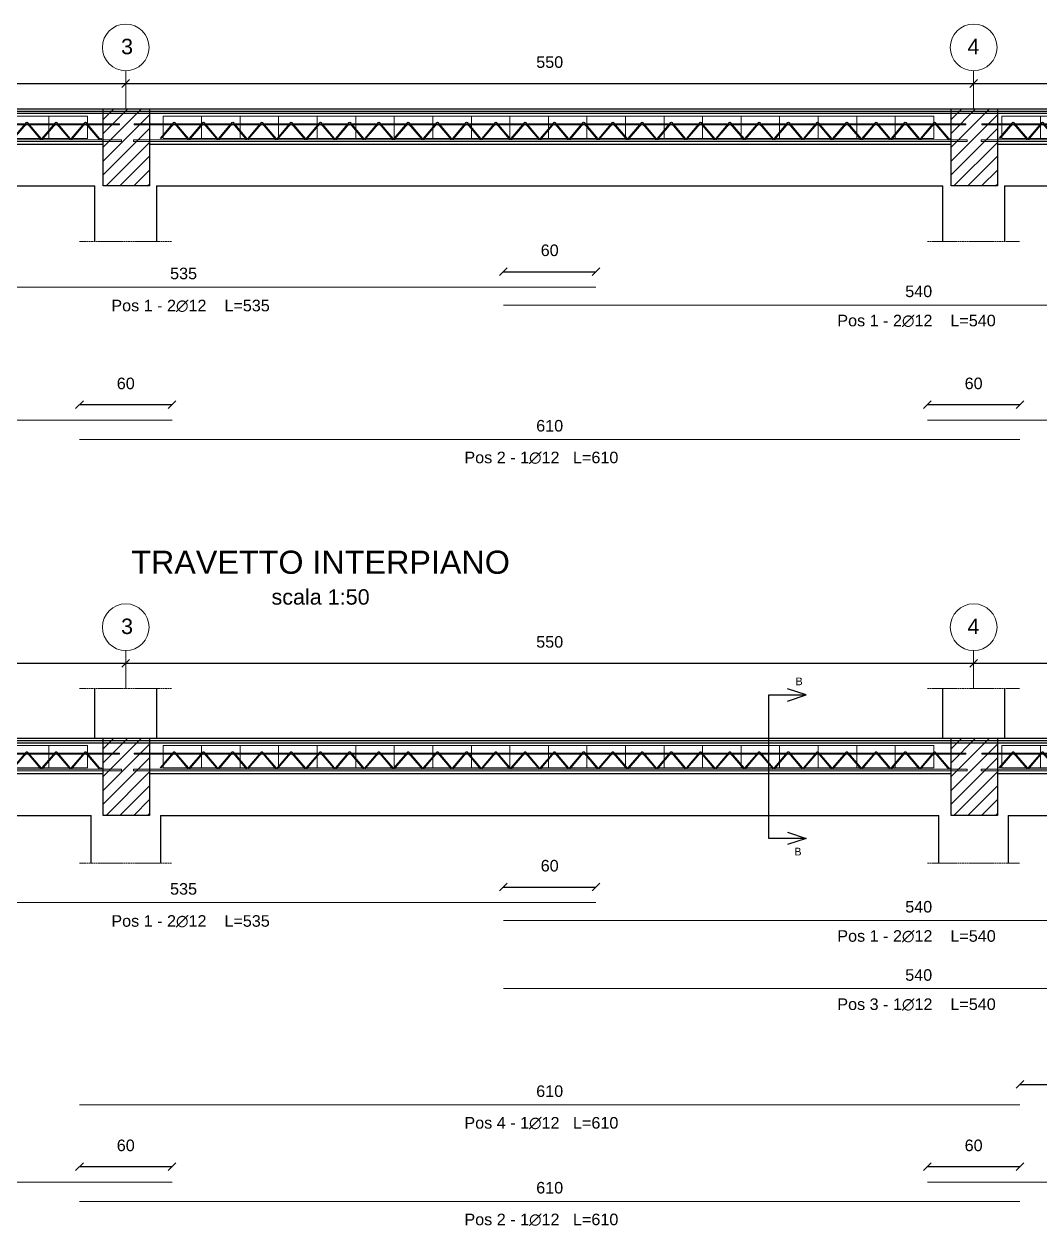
# Model space of a CAD drawing. Header units: millimetres. Extents: x -455371 to 117772, y -78417 to 116564.
# Drawn here: x -161313 to -154723, y -70304 to -62510 of the extents above; entities that cross this region are included whole.
import ezdxf

# ---------------------------------------------------------------- set-up
doc = ezdxf.new("R2010")
doc.units = ezdxf.units.MM
doc.linetypes.add('ACAD_ISO02W100', pattern=[15, 12, -3])
doc.layers.get('0').update_dxf_attribs({"color": 255})
for name, color, linetype, lineweight in [('armature', 5, 'Continuous', 18), ('Cls', 7, 'Continuous', 25), ('fili fissi', 210, 'Continuous', 18), ('quote', 5, 'Continuous', 15), ('Scritte', 7, 'Continuous', 15), ('tratteggio 1 a 50', 230, 'ACAD_ISO02W100', 15), ('TRAV.PIGN.TELAIO', 30, 'Continuous', 15)]:
    doc.layers.add(name, color=color, linetype=linetype, lineweight=lineweight)
doc.layers.add('RETINI', color=253, linetype='Continuous')
doc.layers.add('SEZIONI', color=5, linetype='Continuous')
doc.styles.get("Standard").update_dxf_attribs({"font": 'arial.ttf'})
doc.dimstyles.new('per distinte 1 a 50', dxfattribs={"dimtxt": 75, "dimasz": 150, "dimexe": 0.18, "dimexo": 250, "dimgap": 50, "dimtad": 1, "dimdec": 0, "dimlfac": 0.1, "dimzin": 0, "dimdsep": 46, "dimtxsty": 'Standard', "dimblk": 'NONE', "dimcen": 0, "dimse1": 1, "dimse2": 1, "dimsd1": 1, "dimsd2": 1, "dimadec": 0, "dimazin": 0, "dimtfac": 1, "dimtdec": 0, "dimtix": 1, "dimtofl": 0, "dimtmove": 0, "dimatfit": 3, "dimldrblk": 'NONE', "dimfxl": 250, "dimfxlon": 1, "dimtolj": 1, "dimtzin": 0, "dimarcsym": 2})
doc.dimstyles.new('scala1 a 50', dxfattribs={"dimtxt": 75, "dimasz": 50, "dimexe": 0.18, "dimexo": 250, "dimgap": 100, "dimtad": 2, "dimdec": 0, "dimlfac": 0.1, "dimzin": 0, "dimdsep": 46, "dimtxsty": 'Standard', "dimblk": 'OBLIQUE', "dimcen": -100, "dimadec": 0, "dimazin": 0, "dimtfac": 1, "dimtdec": 0, "dimtofl": 0, "dimtmove": 0, "dimatfit": 3, "dimfxl": 250, "dimfxlon": 1, "dimtolj": 1, "dimtzin": 0, "dimarcsym": 0})

# ---------------------------------------------------------------- blocks, each defined once
blk = doc.blocks.new('*U1951')
at = {"layer": 'armature'}
for p, q in [((-98.8, -47.8), (-11.5, 55.1)), ((-90.9, -47.8), (-9.8, 47.8)), ((77.2, -47.8), (-3.9, 47.8)), ((-3.9, 47.8), (83.4, -55.1)), ((85.1, -47.8), (-2.3, 55.1)), ((3.9, 47.8), (85.1, -47.8)), ((85.1, -47.8), (90.9, -47.8))]:
    blk.add_line(p, q, dxfattribs=at)
blk.add_lwpolyline([(92.6, -55.1), (98.8, -47.8)], dxfattribs=at)
for centre, start, end in [((-6.9, 51.2), 40.32992, 139.67008), ((88, -51.2), 220.32992, 319.67008)]:
    blk.add_arc(centre, 6.02, start, end, dxfattribs=at)
blk = doc.blocks.new('*U1952')
at = {"layer": 'Cls', "color": 0, "linetype": 'ByBlock', "lineweight": -2, "transparency": 16777216}
for p in [(0, 0), (189.7, 0), (379.4, 0), (569.1, 0), (758.8, 0), (948.5, 0), (1138.2, 0), (1327.9, 0), (1517.6, 0), (1707.3, 0), (1897, 0), (2086.7, 0), (2276.4, 0), (2466.1, 0), (2655.8, 0), (2845.5, 0), (3035.2, 0), (3224.9, 0), (3414.6, 0)]:
    blk.add_blockref('*U1951', p, dxfattribs=at)
blk = doc.blocks.new('*U1935')
at = {"layer": 'TRAV.PIGN.TELAIO'}
blk.add_lwpolyline([(125, 72.5), (125, -72.5), (-125, -72.5), (-125, 72.5)], close=True, dxfattribs=at)
blk = doc.blocks.new('*U1936')
at = {"layer": 'Cls', "color": 0, "linetype": 'ByBlock', "lineweight": -2, "transparency": 16777216}
for p in [(0, 0), (250, 0), (500, 0), (750, 0), (1000, 0), (1250, 0), (1500, 0), (1750, 0), (2000, 0), (2250, 0), (2500, 0), (2750, 0), (3000, 0), (3250, 0)]:
    blk.add_blockref('*U1935', p, dxfattribs=at)
blk = doc.blocks.new('*U1941')
at = {"layer": 'armature'}
for p, q in [((-98.8, -47.8), (-11.5, 55.1)), ((-90.9, -47.8), (-9.8, 47.8)), ((77.2, -47.8), (-3.9, 47.8)), ((-3.9, 47.8), (83.4, -55.1)), ((85.1, -47.8), (-2.3, 55.1)), ((3.9, 47.8), (85.1, -47.8)), ((85.1, -47.8), (90.9, -47.8))]:
    blk.add_line(p, q, dxfattribs=at)
blk.add_lwpolyline([(92.6, -55.1), (98.8, -47.8)], dxfattribs=at)
for centre, start, end in [((-6.9, 51.2), 40.32992, 139.67008), ((88, -51.2), 220.32992, 319.67008)]:
    blk.add_arc(centre, 6.02, start, end, dxfattribs=at)
blk = doc.blocks.new('*U1942')
at = {"layer": 'Cls', "color": 0, "linetype": 'ByBlock', "lineweight": -2, "transparency": 16777216}
for p in [(0, 0), (189.7, 0), (379.4, 0), (569.1, 0), (758.8, 0), (948.5, 0), (1138.2, 0), (1327.9, 0), (1517.6, 0), (1707.3, 0), (1897, 0), (2086.7, 0), (2276.4, 0), (2466.1, 0), (2655.8, 0), (2845.5, 0), (3035.2, 0), (3224.9, 0), (3414.6, 0), (3604.3, 0), (3794, 0), (3983.7, 0), (4173.4, 0), (4363.1, 0), (4552.8, 0), (4742.5, 0), (4932.2, 0)]:
    blk.add_blockref('*U1941', p, dxfattribs=at)
blk = doc.blocks.new('*U1943')
at = {"layer": 'TRAV.PIGN.TELAIO'}
blk.add_lwpolyline([(125, 72.5), (125, -72.5), (-125, -72.5), (-125, 72.5)], close=True, dxfattribs=at)
blk = doc.blocks.new('*U1944')
at = {"layer": 'Cls', "color": 0, "linetype": 'ByBlock', "lineweight": -2, "transparency": 16777216}
for p in [(0, 0), (250, 0), (500, 0), (750, 0), (1000, 0), (1250, 0), (1500, 0), (1750, 0), (2000, 0), (2250, 0), (2500, 0), (2750, 0), (3000, 0), (3250, 0), (3500, 0), (3750, 0), (4000, 0), (4250, 0), (4500, 0), (4750, 0)]:
    blk.add_blockref('*U1943', p, dxfattribs=at)
blk = doc.blocks.new('*U1947')
at = {"layer": 'armature'}
for p, q in [((-98.8, -47.8), (-11.5, 55.1)), ((-90.9, -47.8), (-9.8, 47.8)), ((77.2, -47.8), (-3.9, 47.8)), ((-3.9, 47.8), (83.4, -55.1)), ((85.1, -47.8), (-2.3, 55.1)), ((3.9, 47.8), (85.1, -47.8)), ((85.1, -47.8), (90.9, -47.8))]:
    blk.add_line(p, q, dxfattribs=at)
blk.add_lwpolyline([(92.6, -55.1), (98.8, -47.8)], dxfattribs=at)
for centre, start, end in [((-6.9, 51.2), 40.32992, 139.67008), ((88, -51.2), 220.32992, 319.67008)]:
    blk.add_arc(centre, 6.02, start, end, dxfattribs=at)
blk = doc.blocks.new('*U1948')
at = {"layer": 'Cls', "color": 0, "linetype": 'ByBlock', "lineweight": -2, "transparency": 16777216}
for p in [(0, 0), (189.7, 0), (379.4, 0), (569.1, 0), (758.8, 0), (948.5, 0), (1138.2, 0), (1327.9, 0), (1517.6, 0), (1707.3, 0), (1897, 0), (2086.7, 0), (2276.4, 0), (2466.1, 0), (2655.8, 0), (2845.5, 0), (3035.2, 0), (3224.9, 0), (3414.6, 0), (3604.3, 0)]:
    blk.add_blockref('*U1947', p, dxfattribs=at)
blk = doc.blocks.new('*U1949')
at = {"layer": 'TRAV.PIGN.TELAIO'}
blk.add_lwpolyline([(125, 72.5), (125, -72.5), (-125, -72.5), (-125, 72.5)], close=True, dxfattribs=at)
blk = doc.blocks.new('*U1950')
at = {"layer": 'Cls', "color": 0, "linetype": 'ByBlock', "lineweight": -2, "transparency": 16777216}
for p in [(0, 0), (250, 0), (500, 0), (750, 0), (1000, 0), (1250, 0), (1500, 0), (1750, 0), (2000, 0), (2250, 0), (2500, 0), (2750, 0), (3000, 0), (3250, 0), (3500, 0)]:
    blk.add_blockref('*U1949', p, dxfattribs=at)
blk = doc.blocks.new('*U1955')
at = {"layer": 'armature'}
for p, q in [((-98.8, -47.8), (-11.5, 55.1)), ((-90.9, -47.8), (-9.8, 47.8)), ((77.2, -47.8), (-3.9, 47.8)), ((-3.9, 47.8), (83.4, -55.1)), ((85.1, -47.8), (-2.3, 55.1)), ((3.9, 47.8), (85.1, -47.8)), ((85.1, -47.8), (90.9, -47.8))]:
    blk.add_line(p, q, dxfattribs=at)
blk.add_lwpolyline([(92.6, -55.1), (98.8, -47.8)], dxfattribs=at)
for centre, start, end in [((-6.9, 51.2), 40.32992, 139.67008), ((88, -51.2), 220.32992, 319.67008)]:
    blk.add_arc(centre, 6.02, start, end, dxfattribs=at)
blk = doc.blocks.new('*U1956')
at = {"layer": 'Cls', "color": 0, "linetype": 'ByBlock', "lineweight": -2, "transparency": 16777216}
for p in [(0, 0), (189.7, 0), (379.4, 0), (569.1, 0), (758.8, 0), (948.5, 0), (1138.2, 0), (1327.9, 0), (1517.6, 0), (1707.3, 0), (1897, 0), (2086.7, 0), (2276.4, 0), (2466.1, 0), (2655.8, 0), (2845.5, 0), (3035.2, 0), (3224.9, 0), (3414.6, 0)]:
    blk.add_blockref('*U1955', p, dxfattribs=at)
blk = doc.blocks.new('*U1957')
at = {"layer": 'TRAV.PIGN.TELAIO'}
blk.add_lwpolyline([(125, 72.5), (125, -72.5), (-125, -72.5), (-125, 72.5)], close=True, dxfattribs=at)
blk = doc.blocks.new('*U1958')
at = {"layer": 'Cls', "color": 0, "linetype": 'ByBlock', "lineweight": -2, "transparency": 16777216}
for p in [(0, 0), (250, 0), (500, 0), (750, 0), (1000, 0), (1250, 0), (1500, 0), (1750, 0), (2000, 0), (2250, 0), (2500, 0), (2750, 0), (3000, 0), (3250, 0)]:
    blk.add_blockref('*U1957', p, dxfattribs=at)
blk = doc.blocks.new('*U1963')
at = {"layer": 'armature'}
for p, q in [((-98.8, -47.8), (-11.5, 55.1)), ((-90.9, -47.8), (-9.8, 47.8)), ((77.2, -47.8), (-3.9, 47.8)), ((-3.9, 47.8), (83.4, -55.1)), ((85.1, -47.8), (-2.3, 55.1)), ((3.9, 47.8), (85.1, -47.8)), ((85.1, -47.8), (90.9, -47.8))]:
    blk.add_line(p, q, dxfattribs=at)
blk.add_lwpolyline([(92.6, -55.1), (98.8, -47.8)], dxfattribs=at)
for centre, start, end in [((-6.9, 51.2), 40.32992, 139.67008), ((88, -51.2), 220.32992, 319.67008)]:
    blk.add_arc(centre, 6.02, start, end, dxfattribs=at)
blk = doc.blocks.new('*U1964')
at = {"layer": 'Cls', "color": 0, "linetype": 'ByBlock', "lineweight": -2, "transparency": 16777216}
for p in [(0, 0), (189.7, 0), (379.4, 0), (569.1, 0), (758.8, 0), (948.5, 0), (1138.2, 0), (1327.9, 0), (1517.6, 0), (1707.3, 0), (1897, 0), (2086.7, 0), (2276.4, 0), (2466.1, 0), (2655.8, 0), (2845.5, 0), (3035.2, 0), (3224.9, 0), (3414.6, 0), (3604.3, 0), (3794, 0), (3983.7, 0), (4173.4, 0), (4363.1, 0), (4552.8, 0), (4742.5, 0), (4932.2, 0)]:
    blk.add_blockref('*U1963', p, dxfattribs=at)
blk = doc.blocks.new('*U1933')
at = {"layer": 'TRAV.PIGN.TELAIO'}
blk.add_lwpolyline([(125, 72.5), (125, -72.5), (-125, -72.5), (-125, 72.5)], close=True, dxfattribs=at)
blk = doc.blocks.new('*U1934')
at = {"layer": 'Cls', "color": 0, "linetype": 'ByBlock', "lineweight": -2, "transparency": 16777216}
for p in [(0, 0), (250, 0), (500, 0), (750, 0), (1000, 0), (1250, 0), (1500, 0), (1750, 0), (2000, 0), (2250, 0), (2500, 0), (2750, 0), (3000, 0), (3250, 0), (3500, 0), (3750, 0), (4000, 0), (4250, 0), (4500, 0), (4750, 0)]:
    blk.add_blockref('*U1933', p, dxfattribs=at)
blk = doc.blocks.new('*U1945')
at = {"layer": 'armature'}
for p, q in [((-98.8, -47.8), (-11.5, 55.1)), ((-90.9, -47.8), (-9.8, 47.8)), ((77.2, -47.8), (-3.9, 47.8)), ((-3.9, 47.8), (83.4, -55.1)), ((85.1, -47.8), (-2.3, 55.1)), ((3.9, 47.8), (85.1, -47.8)), ((85.1, -47.8), (90.9, -47.8))]:
    blk.add_line(p, q, dxfattribs=at)
blk.add_lwpolyline([(92.6, -55.1), (98.8, -47.8)], dxfattribs=at)
for centre, start, end in [((-6.9, 51.2), 40.32992, 139.67008), ((88, -51.2), 220.32992, 319.67008)]:
    blk.add_arc(centre, 6.02, start, end, dxfattribs=at)
blk = doc.blocks.new('*U1946')
at = {"layer": 'Cls', "color": 0, "linetype": 'ByBlock', "lineweight": -2, "transparency": 16777216}
for p in [(0, 0), (189.7, 0), (379.4, 0), (569.1, 0), (758.8, 0), (948.5, 0), (1138.2, 0), (1327.9, 0), (1517.6, 0), (1707.3, 0), (1897, 0), (2086.7, 0), (2276.4, 0), (2466.1, 0), (2655.8, 0), (2845.5, 0), (3035.2, 0), (3224.9, 0), (3414.6, 0), (3604.3, 0)]:
    blk.add_blockref('*U1945', p, dxfattribs=at)
blk = doc.blocks.new('*U1953')
at = {"layer": 'TRAV.PIGN.TELAIO'}
blk.add_lwpolyline([(125, 72.5), (125, -72.5), (-125, -72.5), (-125, 72.5)], close=True, dxfattribs=at)
blk = doc.blocks.new('*U1954')
at = {"layer": 'Cls', "color": 0, "linetype": 'ByBlock', "lineweight": -2, "transparency": 16777216}
for p in [(0, 0), (250, 0), (500, 0), (750, 0), (1000, 0), (1250, 0), (1500, 0), (1750, 0), (2000, 0), (2250, 0), (2500, 0), (2750, 0), (3000, 0), (3250, 0), (3500, 0)]:
    blk.add_blockref('*U1953', p, dxfattribs=at)
blk = doc.blocks.new('_Oblique')
at = {"color": 0, "linetype": 'ByBlock', "lineweight": -2}
blk.add_line((-0.5, -0.5), (0.5, 0.5), dxfattribs=at)
blk = doc.blocks.new('*D1968')
at = {"layer": 'Defpoints', "color": 0, "transparency": 16777216}
for p in [(-157603.4, -68106.8), (-158203.4, -68207), (-157603.4, -68207)]:
    blk.add_point(p, dxfattribs=at)
at = {"layer": 'quote', "color": 0, "lineweight": -2, "transparency": 16777216}
for p, q in [((-158203.4, -68106.8), (-158203.4, -68106.6)), ((-158203.4, -68106.8), (-157603.4, -68106.8)), ((-157603.4, -68106.8), (-157603.4, -68106.6))]:
    blk.add_line(p, q, dxfattribs=at)
at = {"layer": 'quote', "color": 0, "lineweight": -2, "transparency": 16777216, "xscale": 50, "yscale": 50, "zscale": 50, "rotation": 180}
blk.add_blockref('_Oblique', (-158203.4, -68106.8), dxfattribs=at)
at = {"layer": 'quote', "color": 0, "lineweight": -2, "transparency": 16777216, "xscale": 50, "yscale": 50, "zscale": 50}
blk.add_blockref('_Oblique', (-157603.4, -68106.8), dxfattribs=at)
at = {"layer": 'quote', "color": 0, "transparency": 16777216, "insert": (-157903.4, -67968.5), "char_height": 75, "attachment_point": 5}
blk.add_mtext('\\A1;60', dxfattribs=at)
blk = doc.blocks.new('*D1972')
at = {"layer": 'Defpoints', "color": 0, "transparency": 16777216}
for p in [(-162953.4, -68207), (-157603.4, -68207), (-157603.4, -68207)]:
    blk.add_point(p, dxfattribs=at)
at = {"layer": 'quote', "color": 0, "transparency": 16777216, "insert": (-160278.4, -68118.7), "char_height": 75, "attachment_point": 5}
blk.add_mtext('\\A1;535', dxfattribs=at)
blk = doc.blocks.new('_None')
blk = doc.blocks.new('*D1973')
at = {"layer": 'Defpoints', "color": 0, "transparency": 16777216}
for p in [(-158203.4, -68322.9), (-152815.9, -68322.9), (-152815.9, -68322.9)]:
    blk.add_point(p, dxfattribs=at)
at = {"layer": 'quote', "color": 0, "transparency": 16777216, "insert": (-155509.7, -68234.6), "char_height": 75, "attachment_point": 5}
blk.add_mtext('\\A1;540', dxfattribs=at)
blk = doc.blocks.new('*D1981')
at = {"layer": 'Defpoints', "color": 0, "transparency": 16777216}
for p in [(-155453.4, -70020.5), (-155453.4, -70020.5), (-150908.4, -70020.5)]:
    blk.add_point(p, dxfattribs=at)
at = {"layer": 'quote', "color": 0, "transparency": 16777216, "insert": (-153180.9, -69932.3), "char_height": 75, "attachment_point": 5}
blk.add_mtext('\\A1;560', dxfattribs=at)
blk = doc.blocks.new('*D1982')
at = {"layer": 'Defpoints', "color": 0, "transparency": 16777216}
for p in [(-155453.4, -69920.3), (-155453.4, -70020.5), (-154853.4, -70020.5)]:
    blk.add_point(p, dxfattribs=at)
at = {"layer": 'quote', "color": 0, "lineweight": -2, "transparency": 16777216}
for p, q in [((-155453.4, -69920.3), (-155453.4, -69920.1)), ((-154853.4, -69920.3), (-155453.4, -69920.3)), ((-154853.4, -69920.3), (-154853.4, -69920.1))]:
    blk.add_line(p, q, dxfattribs=at)
at = {"layer": 'quote', "color": 0, "lineweight": -2, "transparency": 16777216, "xscale": 50, "yscale": 50, "zscale": 50, "rotation": 180}
blk.add_blockref('_Oblique', (-155453.4, -69920.3), dxfattribs=at)
at = {"layer": 'quote', "color": 0, "lineweight": -2, "transparency": 16777216, "xscale": 50, "yscale": 50, "zscale": 50}
blk.add_blockref('_Oblique', (-154853.4, -69920.3), dxfattribs=at)
at = {"layer": 'quote', "color": 0, "transparency": 16777216, "insert": (-155153.4, -69782), "char_height": 75, "attachment_point": 5}
blk.add_mtext('\\A1;60', dxfattribs=at)
blk = doc.blocks.new('*D1985')
at = {"layer": 'Defpoints', "color": 0, "transparency": 16777216}
for p in [(-164953.4, -70020.5), (-160353.4, -70020.5), (-160353.4, -70020.5)]:
    blk.add_point(p, dxfattribs=at)
at = {"layer": 'quote', "color": 0, "transparency": 16777216, "insert": (-162653.4, -69932.3), "char_height": 75, "attachment_point": 5}
blk.add_mtext('\\A1;460', dxfattribs=at)
blk = doc.blocks.new('*D1986')
at = {"layer": 'Defpoints', "color": 0, "transparency": 16777216}
for p in [(-160953.4, -69920.3), (-160953.4, -70020.5), (-160353.4, -70020.5)]:
    blk.add_point(p, dxfattribs=at)
at = {"layer": 'quote', "color": 0, "lineweight": -2, "transparency": 16777216}
for p, q in [((-160953.4, -69920.3), (-160953.4, -69920.1)), ((-160353.4, -69920.3), (-160953.4, -69920.3)), ((-160353.4, -69920.3), (-160353.4, -69920.1))]:
    blk.add_line(p, q, dxfattribs=at)
at = {"layer": 'quote', "color": 0, "lineweight": -2, "transparency": 16777216, "xscale": 50, "yscale": 50, "zscale": 50, "rotation": 180}
blk.add_blockref('_Oblique', (-160953.4, -69920.3), dxfattribs=at)
at = {"layer": 'quote', "color": 0, "lineweight": -2, "transparency": 16777216, "xscale": 50, "yscale": 50, "zscale": 50}
blk.add_blockref('_Oblique', (-160353.4, -69920.3), dxfattribs=at)
at = {"layer": 'quote', "color": 0, "transparency": 16777216, "insert": (-160653.4, -69782), "char_height": 75, "attachment_point": 5}
blk.add_mtext('\\A1;60', dxfattribs=at)
blk = doc.blocks.new('*D1987')
at = {"layer": 'Defpoints', "color": 0, "transparency": 16777216}
for p in [(-160953.4, -70144.9), (-154853.4, -70144.9), (-154853.4, -70144.9)]:
    blk.add_point(p, dxfattribs=at)
at = {"layer": 'quote', "color": 0, "transparency": 16777216, "insert": (-157903.4, -70056.6), "char_height": 75, "attachment_point": 5}
blk.add_mtext('\\A1;610', dxfattribs=at)
blk = doc.blocks.new('*D1988')
at = {"layer": 'Defpoints', "color": 0, "transparency": 16777216}
for p in [(-160953.4, -69518.6), (-154853.4, -69518.6), (-154853.4, -69518.6)]:
    blk.add_point(p, dxfattribs=at)
at = {"layer": 'quote', "color": 0, "transparency": 16777216, "insert": (-157903.4, -69430.3), "char_height": 75, "attachment_point": 5}
blk.add_mtext('\\A1;610', dxfattribs=at)
blk = doc.blocks.new('*D1989')
at = {"layer": 'Defpoints', "color": 0, "transparency": 16777216}
for p in [(-158203.4, -68765.3), (-152815.9, -68765.3), (-152815.9, -68765.3)]:
    blk.add_point(p, dxfattribs=at)
at = {"layer": 'quote', "color": 0, "transparency": 16777216, "insert": (-155509.7, -68677), "char_height": 75, "attachment_point": 5}
blk.add_mtext('\\A1;540', dxfattribs=at)
blk = doc.blocks.new('*D1994')
at = {"layer": 'Defpoints', "color": 0, "transparency": 16777216}
for p in [(-157603.4, -64116.2), (-158203.4, -64216.4), (-157603.4, -64216.4)]:
    blk.add_point(p, dxfattribs=at)
at = {"layer": 'quote', "color": 0, "lineweight": -2, "transparency": 16777216}
for p, q in [((-158203.4, -64116.2), (-158203.4, -64116)), ((-158203.4, -64116.2), (-157603.4, -64116.2)), ((-157603.4, -64116.2), (-157603.4, -64116))]:
    blk.add_line(p, q, dxfattribs=at)
at = {"layer": 'quote', "color": 0, "lineweight": -2, "transparency": 16777216, "xscale": 50, "yscale": 50, "zscale": 50, "rotation": 180}
blk.add_blockref('_Oblique', (-158203.4, -64116.2), dxfattribs=at)
at = {"layer": 'quote', "color": 0, "lineweight": -2, "transparency": 16777216, "xscale": 50, "yscale": 50, "zscale": 50}
blk.add_blockref('_Oblique', (-157603.4, -64116.2), dxfattribs=at)
at = {"layer": 'quote', "color": 0, "transparency": 16777216, "insert": (-157903.4, -63977.9), "char_height": 75, "attachment_point": 5}
blk.add_mtext('\\A1;60', dxfattribs=at)
blk = doc.blocks.new('*D1998')
at = {"layer": 'Defpoints', "color": 0, "transparency": 16777216}
for p in [(-162953.4, -64216.4), (-157603.4, -64216.4), (-157603.4, -64216.4)]:
    blk.add_point(p, dxfattribs=at)
at = {"layer": 'quote', "color": 0, "transparency": 16777216, "insert": (-160278.4, -64128.1), "char_height": 75, "attachment_point": 5}
blk.add_mtext('\\A1;535', dxfattribs=at)
blk = doc.blocks.new('*D1999')
at = {"layer": 'Defpoints', "color": 0, "transparency": 16777216}
for p in [(-158203.4, -64332.2), (-152815.9, -64332.2), (-152815.9, -64332.2)]:
    blk.add_point(p, dxfattribs=at)
at = {"layer": 'quote', "color": 0, "transparency": 16777216, "insert": (-155509.7, -64244), "char_height": 75, "attachment_point": 5}
blk.add_mtext('\\A1;540', dxfattribs=at)
blk = doc.blocks.new('*D2003')
at = {"layer": 'Defpoints', "color": 0, "transparency": 16777216}
for p in [(-155453.4, -65079.7), (-155453.4, -65079.7), (-150908.4, -65079.7)]:
    blk.add_point(p, dxfattribs=at)
at = {"layer": 'quote', "color": 0, "transparency": 16777216, "insert": (-153180.9, -64991.4), "char_height": 75, "attachment_point": 5}
blk.add_mtext('\\A1;560', dxfattribs=at)
blk = doc.blocks.new('*D2004')
at = {"layer": 'Defpoints', "color": 0, "transparency": 16777216}
for p in [(-155453.4, -64979.4), (-155453.4, -65079.7), (-154853.4, -65079.7)]:
    blk.add_point(p, dxfattribs=at)
at = {"layer": 'quote', "color": 0, "lineweight": -2, "transparency": 16777216}
for p, q in [((-155453.4, -64979.4), (-155453.4, -64979.3)), ((-154853.4, -64979.4), (-155453.4, -64979.4)), ((-154853.4, -64979.4), (-154853.4, -64979.3))]:
    blk.add_line(p, q, dxfattribs=at)
at = {"layer": 'quote', "color": 0, "lineweight": -2, "transparency": 16777216, "xscale": 50, "yscale": 50, "zscale": 50, "rotation": 180}
blk.add_blockref('_Oblique', (-155453.4, -64979.4), dxfattribs=at)
at = {"layer": 'quote', "color": 0, "lineweight": -2, "transparency": 16777216, "xscale": 50, "yscale": 50, "zscale": 50}
blk.add_blockref('_Oblique', (-154853.4, -64979.4), dxfattribs=at)
at = {"layer": 'quote', "color": 0, "transparency": 16777216, "insert": (-155153.4, -64841.2), "char_height": 75, "attachment_point": 5}
blk.add_mtext('\\A1;60', dxfattribs=at)
blk = doc.blocks.new('*D2007')
at = {"layer": 'Defpoints', "color": 0, "transparency": 16777216}
for p in [(-164953.4, -65079.7), (-160353.4, -65079.7), (-160353.4, -65079.7)]:
    blk.add_point(p, dxfattribs=at)
at = {"layer": 'quote', "color": 0, "transparency": 16777216, "insert": (-162653.4, -64991.4), "char_height": 75, "attachment_point": 5}
blk.add_mtext('\\A1;460', dxfattribs=at)
blk = doc.blocks.new('*D2008')
at = {"layer": 'Defpoints', "color": 0, "transparency": 16777216}
for p in [(-160953.4, -64979.4), (-160953.4, -65079.7), (-160353.4, -65079.7)]:
    blk.add_point(p, dxfattribs=at)
at = {"layer": 'quote', "color": 0, "lineweight": -2, "transparency": 16777216}
for p, q in [((-160953.4, -64979.4), (-160953.4, -64979.3)), ((-160353.4, -64979.4), (-160953.4, -64979.4)), ((-160353.4, -64979.4), (-160353.4, -64979.3))]:
    blk.add_line(p, q, dxfattribs=at)
at = {"layer": 'quote', "color": 0, "lineweight": -2, "transparency": 16777216, "xscale": 50, "yscale": 50, "zscale": 50, "rotation": 180}
blk.add_blockref('_Oblique', (-160953.4, -64979.4), dxfattribs=at)
at = {"layer": 'quote', "color": 0, "lineweight": -2, "transparency": 16777216, "xscale": 50, "yscale": 50, "zscale": 50}
blk.add_blockref('_Oblique', (-160353.4, -64979.4), dxfattribs=at)
at = {"layer": 'quote', "color": 0, "transparency": 16777216, "insert": (-160653.4, -64841.2), "char_height": 75, "attachment_point": 5}
blk.add_mtext('\\A1;60', dxfattribs=at)
blk = doc.blocks.new('*D2009')
at = {"layer": 'Defpoints', "color": 0, "transparency": 16777216}
for p in [(-160953.4, -65204), (-154853.4, -65204), (-154853.4, -65204)]:
    blk.add_point(p, dxfattribs=at)
at = {"layer": 'quote', "color": 0, "transparency": 16777216, "insert": (-157903.4, -65115.7), "char_height": 75, "attachment_point": 5}
blk.add_mtext('\\A1;610', dxfattribs=at)
blk = doc.blocks.new('*D3444')
at = {"layer": 'Defpoints', "color": 0, "transparency": 16777216}
for p in [(-150878.4, -68176.8), (-150878.4, -69386.4), (-154853.4, -69518.6)]:
    blk.add_point(p, dxfattribs=at)
at = {"layer": 'quote', "color": 0, "lineweight": -2, "transparency": 16777216}
for p, q in [((-150878.4, -69136.4), (-150878.4, -69386.6)), ((-154853.4, -69386.4), (-154853.4, -69386.2)), ((-154853.4, -69386.4), (-150878.4, -69386.4))]:
    blk.add_line(p, q, dxfattribs=at)
at = {"layer": 'quote', "color": 0, "lineweight": -2, "transparency": 16777216, "xscale": 50, "yscale": 50, "zscale": 50, "rotation": 180}
blk.add_blockref('_Oblique', (-154853.4, -69386.4), dxfattribs=at)
at = {"layer": 'quote', "color": 0, "lineweight": -2, "transparency": 16777216, "xscale": 50, "yscale": 50, "zscale": 50}
blk.add_blockref('_Oblique', (-150878.4, -69386.4), dxfattribs=at)
at = {"layer": 'quote', "color": 0, "transparency": 16777216, "insert": (-152865.9, -69248.1), "char_height": 75, "attachment_point": 5}
blk.add_mtext('\\A1;398', dxfattribs=at)
blk = doc.blocks.new('*D3447')
at = {"layer": 'Defpoints', "color": 0, "transparency": 16777216}
for p in [(-160653.4, -62895.8), (-164653.4, -63060.4), (-160653.4, -63060.4)]:
    blk.add_point(p, dxfattribs=at)
at = {"layer": 'quote', "color": 0, "lineweight": -2, "transparency": 16777216}
for p, q in [((-164653.4, -62895.8), (-164653.4, -62895.6)), ((-164653.4, -62895.8), (-160653.4, -62895.8)), ((-160653.4, -62895.8), (-160653.4, -62895.6))]:
    blk.add_line(p, q, dxfattribs=at)
at = {"layer": 'quote', "color": 0, "lineweight": -2, "transparency": 16777216, "xscale": 50, "yscale": 50, "zscale": 50, "rotation": 180}
blk.add_blockref('_Oblique', (-164653.4, -62895.8), dxfattribs=at)
at = {"layer": 'quote', "color": 0, "lineweight": -2, "transparency": 16777216, "xscale": 50, "yscale": 50, "zscale": 50}
blk.add_blockref('_Oblique', (-160653.4, -62895.8), dxfattribs=at)
at = {"layer": 'quote', "color": 0, "transparency": 16777216, "insert": (-162653.4, -62757.5), "char_height": 75, "attachment_point": 5}
blk.add_mtext('\\A1;400', dxfattribs=at)
blk = doc.blocks.new('*D3448')
at = {"layer": 'Defpoints', "color": 0, "transparency": 16777216}
for p in [(-155153.4, -62895.8), (-160653.4, -63060.4), (-155153.4, -63060.4)]:
    blk.add_point(p, dxfattribs=at)
at = {"layer": 'quote', "color": 0, "lineweight": -2, "transparency": 16777216}
for p, q in [((-160653.4, -62895.8), (-160653.4, -62895.6)), ((-160653.4, -62895.8), (-155153.4, -62895.8)), ((-155153.4, -62895.8), (-155153.4, -62895.6))]:
    blk.add_line(p, q, dxfattribs=at)
at = {"layer": 'quote', "color": 0, "lineweight": -2, "transparency": 16777216, "xscale": 50, "yscale": 50, "zscale": 50, "rotation": 180}
blk.add_blockref('_Oblique', (-160653.4, -62895.8), dxfattribs=at)
at = {"layer": 'quote', "color": 0, "lineweight": -2, "transparency": 16777216, "xscale": 50, "yscale": 50, "zscale": 50}
blk.add_blockref('_Oblique', (-155153.4, -62895.8), dxfattribs=at)
at = {"layer": 'quote', "color": 0, "transparency": 16777216, "insert": (-157903.4, -62757.5), "char_height": 75, "attachment_point": 5}
blk.add_mtext('\\A1;550', dxfattribs=at)
blk = doc.blocks.new('*D3449')
at = {"layer": 'Defpoints', "color": 0, "transparency": 16777216}
for p in [(-151078.4, -62895.8), (-155153.4, -63060.4), (-151078.4, -63060.4)]:
    blk.add_point(p, dxfattribs=at)
at = {"layer": 'quote', "color": 0, "lineweight": -2, "transparency": 16777216}
for p, q in [((-155153.4, -62895.8), (-155153.4, -62895.6)), ((-155153.4, -62895.8), (-151078.4, -62895.8)), ((-151078.4, -62895.8), (-151078.4, -62895.6))]:
    blk.add_line(p, q, dxfattribs=at)
at = {"layer": 'quote', "color": 0, "lineweight": -2, "transparency": 16777216, "xscale": 50, "yscale": 50, "zscale": 50, "rotation": 180}
blk.add_blockref('_Oblique', (-155153.4, -62895.8), dxfattribs=at)
at = {"layer": 'quote', "color": 0, "lineweight": -2, "transparency": 16777216, "xscale": 50, "yscale": 50, "zscale": 50}
blk.add_blockref('_Oblique', (-151078.4, -62895.8), dxfattribs=at)
at = {"layer": 'quote', "color": 0, "transparency": 16777216, "insert": (-153115.9, -62757.5), "char_height": 75, "attachment_point": 5}
blk.add_mtext('\\A1;405', dxfattribs=at)
blk = doc.blocks.new('*D3451')
at = {"layer": 'Defpoints', "color": 0, "transparency": 16777216}
for p in [(-160653.4, -66655.4), (-164653.4, -66819.9), (-160653.4, -66819.9)]:
    blk.add_point(p, dxfattribs=at)
at = {"layer": 'quote', "color": 0, "lineweight": -2, "transparency": 16777216}
for p, q in [((-164653.4, -66655.4), (-164653.4, -66655.2)), ((-164653.4, -66655.4), (-160653.4, -66655.4)), ((-160653.4, -66655.4), (-160653.4, -66655.2))]:
    blk.add_line(p, q, dxfattribs=at)
at = {"layer": 'quote', "color": 0, "lineweight": -2, "transparency": 16777216, "xscale": 50, "yscale": 50, "zscale": 50, "rotation": 180}
blk.add_blockref('_Oblique', (-164653.4, -66655.4), dxfattribs=at)
at = {"layer": 'quote', "color": 0, "lineweight": -2, "transparency": 16777216, "xscale": 50, "yscale": 50, "zscale": 50}
blk.add_blockref('_Oblique', (-160653.4, -66655.4), dxfattribs=at)
at = {"layer": 'quote', "color": 0, "transparency": 16777216, "insert": (-162653.4, -66517.1), "char_height": 75, "attachment_point": 5}
blk.add_mtext('\\A1;400', dxfattribs=at)
blk = doc.blocks.new('*D3452')
at = {"layer": 'Defpoints', "color": 0, "transparency": 16777216}
for p in [(-155153.4, -66655.4), (-160653.4, -66819.9), (-155153.4, -66819.9)]:
    blk.add_point(p, dxfattribs=at)
at = {"layer": 'quote', "color": 0, "lineweight": -2, "transparency": 16777216}
for p, q in [((-160653.4, -66655.4), (-160653.4, -66655.2)), ((-160653.4, -66655.4), (-155153.4, -66655.4)), ((-155153.4, -66655.4), (-155153.4, -66655.2))]:
    blk.add_line(p, q, dxfattribs=at)
at = {"layer": 'quote', "color": 0, "lineweight": -2, "transparency": 16777216, "xscale": 50, "yscale": 50, "zscale": 50, "rotation": 180}
blk.add_blockref('_Oblique', (-160653.4, -66655.4), dxfattribs=at)
at = {"layer": 'quote', "color": 0, "lineweight": -2, "transparency": 16777216, "xscale": 50, "yscale": 50, "zscale": 50}
blk.add_blockref('_Oblique', (-155153.4, -66655.4), dxfattribs=at)
at = {"layer": 'quote', "color": 0, "transparency": 16777216, "insert": (-157903.4, -66517.1), "char_height": 75, "attachment_point": 5}
blk.add_mtext('\\A1;550', dxfattribs=at)
blk = doc.blocks.new('*D3453')
at = {"layer": 'Defpoints', "color": 0, "transparency": 16777216}
for p in [(-151078.4, -66655.4), (-155153.4, -66819.9), (-151078.4, -66819.9)]:
    blk.add_point(p, dxfattribs=at)
at = {"layer": 'quote', "color": 0, "lineweight": -2, "transparency": 16777216}
for p, q in [((-155153.4, -66655.4), (-155153.4, -66655.2)), ((-155153.4, -66655.4), (-151078.4, -66655.4)), ((-151078.4, -66655.4), (-151078.4, -66655.2))]:
    blk.add_line(p, q, dxfattribs=at)
at = {"layer": 'quote', "color": 0, "lineweight": -2, "transparency": 16777216, "xscale": 50, "yscale": 50, "zscale": 50, "rotation": 180}
blk.add_blockref('_Oblique', (-155153.4, -66655.4), dxfattribs=at)
at = {"layer": 'quote', "color": 0, "lineweight": -2, "transparency": 16777216, "xscale": 50, "yscale": 50, "zscale": 50}
blk.add_blockref('_Oblique', (-151078.4, -66655.4), dxfattribs=at)
at = {"layer": 'quote', "color": 0, "transparency": 16777216, "insert": (-153115.9, -66517.1), "char_height": 75, "attachment_point": 5}
blk.add_mtext('\\A1;405', dxfattribs=at)

msp = doc.modelspace()

# ---------------------------------------------------------------- hatches: boundary and pattern name
at = {"layer": 'RETINI'}
h = msp.add_hatch(dxfattribs=at)
h.set_pattern_fill('ANSI31', color=256, scale=20)
h.set_pattern_definition([(45, (-39477.796, 0), (-44.90128, 44.90128), [])])
h.paths.add_polyline_path([(-160499.2, -63060.4), (-160799.2, -63060.4), (-160799.2, -63560.4), (-160499.2, -63560.4)])
h = msp.add_hatch(dxfattribs=at)
h.set_pattern_fill('ANSI31', color=256, scale=20)
h.set_pattern_definition([(45, (-33977.796, 0), (-44.90128, 44.90128), [])])
h.paths.add_polyline_path([(-154999.2, -63060.4), (-155299.2, -63060.4), (-155299.2, -63560.4), (-154999.2, -63560.4)])
h = msp.add_hatch(dxfattribs=at)
h.set_pattern_fill('ANSI31', color=256, scale=20)
h.set_pattern_definition([(45, (-39477.796, -4080.984), (-44.90128, 44.90128), [])])
h.paths.add_polyline_path([(-160799.2, -67641.4), (-160499.2, -67641.4), (-160499.2, -67141.4), (-160799.2, -67141.4)])
h = msp.add_hatch(dxfattribs=at)
h.set_pattern_fill('ANSI31', color=256, scale=20)
h.set_pattern_definition([(45, (-33977.796, -4080.984), (-44.90128, 44.90128), [])])
h.paths.add_polyline_path([(-155299.2, -67641.4), (-154999.2, -67641.4), (-154999.2, -67141.4), (-155299.2, -67141.4)])

# ---------------------------------------------------------------- linework, layer by layer
at = {"layer": 'armature', "ltscale": 0.1}
for points in [[(-164603.4, -63157), (-160693, -63157), (-160693, -63164), (-164603.4, -63164)], [(-160599.2, -63157), (-155203.1, -63157), (-155203.1, -63164), (-160599.2, -63164)], [(-155099.2, -63157), (-151099.2, -63157), (-151099.2, -63164), (-155099.2, -63164)], [(-164603.4, -67238), (-160693, -67238), (-160693, -67245), (-164603.4, -67245)], [(-160599.2, -67238), (-155203.1, -67238), (-155203.1, -67245), (-160599.2, -67245)], [(-155099.2, -67238), (-151099.2, -67238), (-151099.2, -67245), (-155099.2, -67245)]]:
    msp.add_lwpolyline(points, close=True, dxfattribs=at)
at = {"layer": 'armature'}
for points in [[(-164503.4, -63260.2), (-164607.8, -63260.2), (-164607.8, -63272.2), (-164503.4, -63272.2), (-160681.6, -63272.2), (-160681.6, -63260.2), (-160703.4, -63260.2), (-164603.4, -63260.2)], [(-160499.2, -63260.2), (-160603.5, -63260.2), (-160603.5, -63272.2), (-160499.2, -63272.2), (-155196, -63272.2), (-155196, -63260.2), (-156699.2, -63260.2), (-160599.2, -63260.2)], [(-154999.2, -63260.2), (-155103.5, -63260.2), (-155103.5, -63272.2), (-154999.2, -63272.2), (-151094.9, -63272.2), (-151094.9, -63260.2), (-151199.2, -63260.2), (-155099.2, -63260.2)], [(-162953.4, -64216.4), (-162653.4, -64216.4), (-157903.4, -64216.4), (-157603.4, -64216.4)], [(-158203.4, -64332.2), (-157903.4, -64332.2), (-153115.9, -64332.2), (-152815.9, -64332.2)], [(-150908.4, -64927.3), (-150908.4, -65079.7), (-151278.4, -65079.7), (-153103.4, -65079.7), (-155153.4, -65079.7), (-155153.4, -65079.7), (-155453.4, -65079.7)], [(-160353.4, -65079.7), (-164953.4, -65079.7)], [(-154853.4, -65204), (-160953.4, -65204)], [(-164503.4, -67341.2), (-164607.8, -67341.2), (-164607.8, -67353.2), (-164503.4, -67353.2), (-160681.6, -67353.2), (-160681.6, -67341.2), (-160703.4, -67341.2), (-164603.4, -67341.2)], [(-160499.2, -67341.2), (-160603.5, -67341.2), (-160603.5, -67353.2), (-160499.2, -67353.2), (-155196, -67353.2), (-155196, -67341.2), (-156699.2, -67341.2), (-160599.2, -67341.2)], [(-154999.2, -67341.2), (-155103.5, -67341.2), (-155103.5, -67353.2), (-154999.2, -67353.2), (-151094.9, -67353.2), (-151094.9, -67341.2), (-151199.2, -67341.2), (-155099.2, -67341.2)], [(-162953.4, -68207), (-162653.4, -68207), (-157903.4, -68207), (-157603.4, -68207)], [(-158203.4, -68322.9), (-157903.4, -68322.9), (-153115.9, -68322.9), (-152815.9, -68322.9)], [(-158203.4, -68765.3), (-157903.4, -68765.3), (-153115.9, -68765.3), (-152815.9, -68765.3)], [(-154853.4, -69518.6), (-160953.4, -69518.6)], [(-150908.4, -69868.2), (-150908.4, -70020.5), (-151278.4, -70020.5), (-153103.4, -70020.5), (-155153.4, -70020.5), (-155153.4, -70020.5), (-155453.4, -70020.5)], [(-160353.4, -70020.5), (-164953.4, -70020.5)], [(-154853.4, -70144.9), (-160953.4, -70144.9)]]:
    msp.add_lwpolyline(points, dxfattribs=at)
at = {"layer": 'Cls'}
for p, q in [((-156240.4, -66860.5), (-156359.9, -66820.1)), ((-156359.9, -66900.9), (-156240.4, -66860.5)), ((-156359.9, -67750.3), (-156240.4, -67790.6)), ((-156240.4, -67790.6), (-156359.9, -67831))]:
    msp.add_line(p, q, dxfattribs=at)
for points in [[(-164453.4, -63060.4), (-160803.4, -63060.4)], [(-160853.4, -63060.4), (-160453.4, -63060.4)], [(-160799.2, -63060.4), (-160499.2, -63060.4), (-160499.2, -63560.4), (-160799.2, -63560.4), (-160799.2, -63060.4)], [(-160453.4, -63060.4), (-155353.4, -63060.4)], [(-155353.4, -63060.4), (-154953.4, -63060.4)], [(-155299.2, -63060.4), (-154999.2, -63060.4), (-154999.2, -63560.4), (-155299.2, -63560.4), (-155299.2, -63060.4)], [(-154953.4, -63060.4), (-151278.4, -63060.4)], [(-160799.2, -63290.6), (-164383.2, -63290.6), (-164503.4, -63290.6)], [(-155299.2, -63290.6), (-160378.9, -63290.6), (-160499.2, -63290.6)], [(-151178.4, -63290.6), (-154999.2, -63290.6), (-154999.2, -63290.6)], [(-164453.4, -63560.4), (-160853.4, -63560.4)], [(-160853.4, -63920.1), (-160853.4, -63560.4)], [(-160453.4, -63560.4), (-155353.4, -63560.4)], [(-160453.4, -63560.4), (-160453.4, -63920.1)], [(-155353.4, -63920.1), (-155353.4, -63560.4)], [(-154953.4, -63560.4), (-151278.4, -63560.4)], [(-154953.4, -63560.4), (-154953.4, -63920.1)], [(-160853.4, -67141.4), (-160853.4, -66819.9)], [(-160453.4, -66819.9), (-160453.4, -67141.4)], [(-156240.4, -67790.6), (-156482.2, -67790.6), (-156482.2, -66860.5), (-156482.2, -66860.5), (-156240.4, -66860.5)], [(-155353.4, -67141.4), (-155353.4, -66819.9)], [(-154953.4, -66819.9), (-154953.4, -67141.4)], [(-164503.4, -67141.4), (-160799.2, -67141.4)], [(-160799.2, -67141.4), (-160499.2, -67141.4), (-160499.2, -67641.4), (-160799.2, -67641.4), (-160799.2, -67141.4)], [(-160499.2, -67141.4), (-155299.2, -67141.4)], [(-155299.2, -67141.4), (-154999.2, -67141.4), (-154999.2, -67641.4), (-155299.2, -67641.4), (-155299.2, -67141.4)], [(-154999.2, -67141.4), (-151178.4, -67141.4)], [(-160799.2, -67371.6), (-164383.2, -67371.6), (-164503.4, -67371.6)], [(-155299.2, -67371.6), (-160378.9, -67371.6), (-160499.2, -67371.6)], [(-151178.4, -67371.6), (-154999.2, -67371.6), (-154999.2, -67371.6)], [(-164428.4, -67641.4), (-160878.4, -67641.4)], [(-160878.4, -67952.3), (-160878.4, -67641.4)], [(-160428.4, -67641.4), (-155378.4, -67641.4)], [(-160428.4, -67641.4), (-160428.4, -67952.3)], [(-155378.4, -67952.3), (-155378.4, -67641.4)], [(-154928.4, -67641.4), (-151328.4, -67641.4)], [(-154928.4, -67641.4), (-154928.4, -67952.3)]]:
    msp.add_lwpolyline(points, dxfattribs=at)
at = {"layer": 'fili fissi'}
for points in [[(-160653.4, -63060.4), (-160653.4, -62813.6)], [(-155153.4, -63060.4), (-155153.4, -62813.6)], [(-160653.4, -66819.9), (-160653.4, -66573.2)], [(-155153.4, -66819.9), (-155153.4, -66573.2)]]:
    msp.add_lwpolyline(points, dxfattribs=at)
for centre in [(-160653.4, -62662), (-155153.4, -62662), (-160653.4, -66421.6), (-155153.4, -66421.6)]:
    msp.add_circle(centre, 151.6, dxfattribs=at)
at = {"layer": 'SEZIONI'}
for points in [[(-168732, -63089.2), (-151002.1, -63089.2), (-151002.1, -63077.2), (-168732, -63077.2)], [(-168732, -67170.2), (-151002.1, -67170.2), (-151002.1, -67158.2), (-168732, -67158.2)]]:
    msp.add_lwpolyline(points, dxfattribs=at)
at = {"layer": 'tratteggio 1 a 50'}
for points in [[(-160953.4, -63920.1), (-160353.4, -63920.1)], [(-155453.4, -63920.1), (-154853.4, -63920.1)], [(-160953.4, -66819.9), (-160353.4, -66819.9)], [(-155453.4, -66819.9), (-154853.4, -66819.9)], [(-160953.4, -67952.3), (-160353.4, -67952.3)], [(-155453.4, -67952.3), (-154853.4, -67952.3)]]:
    msp.add_lwpolyline(points, dxfattribs=at)

# ---------------------------------------------------------------- block references
at = {"layer": 'Cls'}
for name, p in [('*U1958', (-164277.5, -63180.1)), ('*U1934', (-160286.7, -63180.1)), ('*U1954', (-154844.6, -63180.1)), ('*U1956', (-164323, -63204.8)), ('*U1964', (-160332.2, -63204.8)), ('*U1946', (-154890.1, -63204.8)), ('*U1952', (-164323, -67285.8)), ('*U1936', (-164277.5, -67261.1)), ('*U1942', (-160332.2, -67285.8)), ('*U1944', (-160286.7, -67261.1)), ('*U1948', (-154890.1, -67285.8)), ('*U1950', (-154844.6, -67261.1))]:
    msp.add_blockref(name, p, dxfattribs=at)

# ---------------------------------------------------------------- texts
at = {"layer": 'Scritte', "attachment_point": 1}
for s, width, insert, char_height in [('3', 65.34, (-160683.9, -62606.1), 100), ('4', 65.34, (-155193.3, -62606.1), 100), ('Pos 1 - 2∅12    L=535', 1084.771, (-160746.8, -64298.1), 75), ('Pos 1 - 2∅12    L=540', 1084.771, (-156037.6, -64395.4), 75), ('Pos 2 - 1∅12   L=610', 1084.771, (-158456.6, -65283.2), 75), ('\\pxqc;{\\H0.6x;TRAVETTO INTERPIANO\\P\\H0.66667x;scala 1:50}', 3054.521, (-160917, -65925.1), 250), ('3', 65.34, (-160683.9, -66365.7), 100), ('4', 65.34, (-155193.3, -66365.7), 100), ('B', 371.945, (-156308.6, -66747.7), 50), ('B', 371.945, (-156316.5, -67851.6), 50), ('Pos 1 - 2∅12    L=535', 1084.771, (-160746.8, -68288.8), 75), ('Pos 1 - 2∅12    L=540', 1084.771, (-156037.6, -68386.1), 75), ('Pos 3 - 1∅12    L=540', 1084.771, (-156037.6, -68828.5), 75), ('Pos 4 - 1∅12   L=610', 1084.771, (-158456.6, -69597.7), 75), ('Pos 2 - 1∅12   L=610', 1084.771, (-158456.6, -70224.1), 75)]:
    msp.add_mtext_dynamic_manual_height_columns(s, width=width, gutter_width=12.5, heights=[0], dxfattribs=dict(at, insert=insert, char_height=char_height))

# ---------------------------------------------------------------- dimensions: what is measured, and where the dimension line sits
at = {"layer": 'quote'}
for base, p1, p2, picture, middle in [((-160653.4, -62895.8), (-164653.4, -63060.4), (-160653.4, -63060.4), '*D3447', (-162653.4, -62757.5)), ((-155153.4, -62895.8), (-160653.4, -63060.4), (-155153.4, -63060.4), '*D3448', (-157903.4, -62757.5)), ((-160653.4, -66655.4), (-164653.4, -66819.9), (-160653.4, -66819.9), '*D3451', (-162653.4, -66517.1)), ((-155153.4, -66655.4), (-160653.4, -66819.9), (-155153.4, -66819.9), '*D3452', (-157903.4, -66517.1))]:
    dim = msp.add_linear_dim(base=base, p1=p1, p2=p2, dimstyle='scala1 a 50', override={"dimtmove": 1}, dxfattribs=at)
    dim.commit()
    dim.dimension.update_dxf_attribs({"geometry": picture, "text_midpoint": middle})
for base, p1, p2, picture, middle in [((-151078.4, -62895.8), (-155153.4, -63060.4), (-151078.4, -63060.4), '*D3449', (-153115.9, -62757.5)), ((-151078.4, -66655.4), (-155153.4, -66819.9), (-151078.4, -66819.9), '*D3453', (-153115.9, -66517.1))]:
    dim = msp.add_linear_dim(base=base, p1=p1, p2=p2, text='405', dimstyle='scala1 a 50', override={"dimtmove": 1}, dxfattribs=at)
    dim.commit()
    dim.dimension.update_dxf_attribs({"geometry": picture, "text_midpoint": middle})
for base, p1, p2, dimstyle, picture, middle in [((-157603.4, -64116.2), (-158203.4, -64216.4), (-157603.4, -64216.4), 'scala1 a 50', '*D1994', (-157903.4, -63977.9)), ((-157603.4, -64216.4), (-162953.4, -64216.4), (-157603.4, -64216.4), 'per distinte 1 a 50', '*D1998', (-160278.4, -64128.1)), ((-160353.4, -65079.7), (-164953.4, -65079.7), (-160353.4, -65079.7), 'per distinte 1 a 50', '*D2007', (-162653.4, -64991.4)), ((-154853.4, -65204), (-160953.4, -65204), (-154853.4, -65204), 'per distinte 1 a 50', '*D2009', (-157903.4, -65115.7)), ((-157603.4, -68106.8), (-158203.4, -68207), (-157603.4, -68207), 'scala1 a 50', '*D1968', (-157903.4, -67968.5)), ((-157603.4, -68207), (-162953.4, -68207), (-157603.4, -68207), 'per distinte 1 a 50', '*D1972', (-160278.4, -68118.7)), ((-150878.4362365, -69386.4113026), (-154853.4362365, -69518.5668556), (-150878.4362365, -68176.7901307), 'scala1 a 50', '*D3444', (-152865.9362365, -69248.0927487)), ((-154853.4, -69518.6), (-160953.4, -69518.6), (-154853.4, -69518.6), 'per distinte 1 a 50', '*D1988', (-157903.4, -69430.3)), ((-160353.4, -70020.5), (-164953.4, -70020.5), (-160353.4, -70020.5), 'per distinte 1 a 50', '*D1985', (-162653.4, -69932.3)), ((-154853.4, -70144.9), (-160953.4, -70144.9), (-154853.4, -70144.9), 'per distinte 1 a 50', '*D1987', (-157903.4, -70056.6))]:
    dim = msp.add_linear_dim(base=base, p1=p1, p2=p2, dimstyle=dimstyle, dxfattribs=at)
    dim.commit()
    dim.dimension.update_dxf_attribs({"geometry": picture, "text_midpoint": middle})
for base, p1, p2, picture, middle in [((-152815.9, -64332.2), (-158203.4, -64332.2), (-152815.9, -64332.2), '*D1999', (-155509.7, -64244)), ((-152815.9, -68322.9), (-158203.4, -68322.9), (-152815.9, -68322.9), '*D1973', (-155509.7, -68234.6)), ((-152815.9, -68765.3), (-158203.4, -68765.3), (-152815.9, -68765.3), '*D1989', (-155509.7, -68677))]:
    dim = msp.add_linear_dim(base=base, p1=p1, p2=p2, text='540', dimstyle='per distinte 1 a 50', dxfattribs=at)
    dim.commit()
    dim.dimension.update_dxf_attribs({"geometry": picture, "text_midpoint": middle})
for base, p1, p2, picture, middle in [((-160953.4, -64979.4), (-160353.4, -65079.7), (-160953.4, -65079.7), '*D2008', (-160653.4, -64841.2)), ((-155453.4, -64979.4), (-154853.4, -65079.7), (-155453.4, -65079.7), '*D2004', (-155153.4, -64841.2)), ((-160953.4, -69920.3), (-160353.4, -70020.5), (-160953.4, -70020.5), '*D1986', (-160653.4, -69782)), ((-155453.4, -69920.3), (-154853.4, -70020.5), (-155453.4, -70020.5), '*D1982', (-155153.4, -69782))]:
    dim = msp.add_linear_dim(base=base, p1=p1, p2=p2, angle=180, dimstyle='scala1 a 50', dxfattribs=at)
    dim.commit()
    dim.dimension.update_dxf_attribs({"geometry": picture, "text_midpoint": middle})
for base, p1, p2, picture, middle in [((-155453.4, -65079.7), (-150908.4, -65079.7), (-155453.4, -65079.7), '*D2003', (-153180.9, -64991.4)), ((-155453.4, -70020.5), (-150908.4, -70020.5), (-155453.4, -70020.5), '*D1981', (-153180.9, -69932.3))]:
    dim = msp.add_linear_dim(base=base, p1=p1, p2=p2, angle=180, text='560', dimstyle='per distinte 1 a 50', dxfattribs=at)
    dim.commit()
    dim.dimension.update_dxf_attribs({"geometry": picture, "text_midpoint": middle})

doc.saveas('drawing.dxf')
